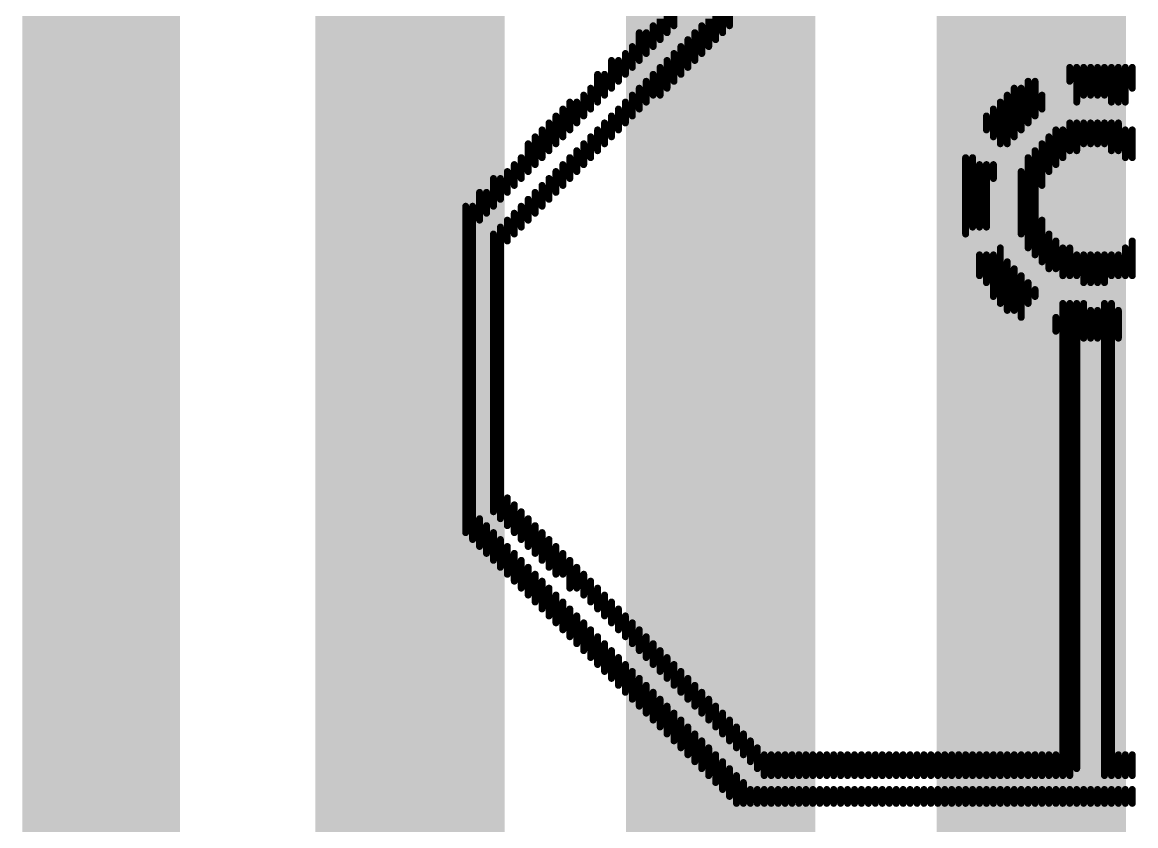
# Model space of a CAD drawing. Header units: millimetres. Extents: x -1.2 to 0.53, y -0.22 to 3.74.
# Drawn here: x -0.005 to 0.0656, y 1.8356 to 1.8865 of the extents above; entities that cross this region are included whole.
import ezdxf

# ---------------------------------------------------------------- set-up
doc = ezdxf.new("R2010")
doc.units = ezdxf.units.MM
doc.header["$MEASUREMENT"] = 0
for name, color, linetype in [('Mechanical2', 216, 'Continuous'), ('TopLayer', 1, 'Continuous'), ('TopOverlay', 2, 'Continuous')]:
    doc.layers.add(name, color=color, linetype=linetype)

msp = doc.modelspace()

# ---------------------------------------------------------------- linework, layer by layer
at = {"layer": 'Mechanical2', "const_width": 0.01}
msp.add_lwpolyline([(0, 3.535), (0.000003, 0.008182)], dxfattribs=at)
at = {"layer": 'TopLayer', "const_width": 0.012}
for points in [[(0.019575, 0.038), (0.019575, 3.504)], [(0.03926, 0.038), (0.03926, 3.504)], [(0.058945, 0.038), (0.058945, 3.504)]]:
    msp.add_lwpolyline(points, dxfattribs=at)
at = {"layer": 'TopOverlay', "const_width": 0.00044}
for points in [[(0.036305, 1.886284), (0.036305, 1.887605)], [(0.039386, 1.885844), (0.039386, 1.887605)], [(0.039826, 1.886284), (0.039826, 1.888045)], [(0.035865, 1.885844), (0.035865, 1.887165)], [(0.038946, 1.885404), (0.038946, 1.887165)], [(0.034985, 1.884964), (0.034985, 1.886284)], [(0.035425, 1.885404), (0.035425, 1.886725)], [(0.038066, 1.884524), (0.038066, 1.886284)], [(0.038506, 1.884964), (0.038506, 1.886725)], [(0.034105, 1.884084), (0.034105, 1.885844)], [(0.034545, 1.884524), (0.034545, 1.885844)], [(0.037626, 1.884084), (0.037626, 1.885844)], [(0.033665, 1.883644), (0.033665, 1.884964)], [(0.036745, 1.883204), (0.036745, 1.884964)], [(0.037186, 1.883644), (0.037186, 1.885404)], [(0.032345, 1.882324), (0.032345, 1.884084)], [(0.032785, 1.882764), (0.032785, 1.884084)], [(0.033225, 1.883204), (0.033225, 1.884524)], [(0.035865, 1.882324), (0.035865, 1.884084)], [(0.036305, 1.882764), (0.036305, 1.884524)], [(0.035425, 1.881884), (0.035425, 1.883644)], [(0.06139, 1.882764), (0.06139, 1.883644)], [(0.06183, 1.881444), (0.06183, 1.883644)], [(0.06227, 1.881884), (0.06227, 1.883644)], [(0.06271, 1.881884), (0.06271, 1.883644)], [(0.06315, 1.881884), (0.06315, 1.883644)], [(0.06359, 1.881884), (0.06359, 1.883644)], [(0.06403, 1.881444), (0.06403, 1.883644)], [(0.06447, 1.881444), (0.06447, 1.883644)], [(0.06491, 1.881444), (0.06491, 1.883644)], [(0.06535, 1.882324), (0.06535, 1.883644)], [(0.031464, 1.881444), (0.031464, 1.883204)], [(0.031905, 1.881884), (0.031905, 1.883204)], [(0.034545, 1.881444), (0.034545, 1.882764)], [(0.034985, 1.881884), (0.034985, 1.883204)], [(0.058749, 1.880124), (0.058749, 1.882764)], [(0.059189, 1.880564), (0.059189, 1.882764)], [(0.031024, 1.881004), (0.031024, 1.882324)], [(0.034105, 1.881004), (0.034105, 1.882324)], [(0.057869, 1.879243), (0.057869, 1.882324)], [(0.058309, 1.879683), (0.058309, 1.882324)], [(0.029704, 1.879683), (0.029704, 1.881444)], [(0.030144, 1.880124), (0.030144, 1.881444)], [(0.030584, 1.880564), (0.030584, 1.881884)], [(0.033225, 1.880124), (0.033225, 1.881444)], [(0.033665, 1.880564), (0.033665, 1.881884)], [(0.056989, 1.878803), (0.056989, 1.881444)], [(0.057429, 1.878803), (0.057429, 1.881884)], [(0.059629, 1.881004), (0.059629, 1.881884)], [(0.028824, 1.878803), (0.028824, 1.880564)], [(0.029264, 1.879243), (0.029264, 1.881004)], [(0.032345, 1.879243), (0.032345, 1.880564)], [(0.032785, 1.879683), (0.032785, 1.881004)], [(0.056109, 1.879683), (0.056109, 1.880564)], [(0.056549, 1.879243), (0.056549, 1.881004)], [(0.028384, 1.878363), (0.028384, 1.880124)], [(0.031905, 1.878803), (0.031905, 1.880124)], [(0.06139, 1.878363), (0.06139, 1.880124)], [(0.06183, 1.878363), (0.06183, 1.880124)], [(0.06227, 1.878803), (0.06227, 1.880124)], [(0.06271, 1.878803), (0.06271, 1.880124)], [(0.06315, 1.878803), (0.06315, 1.880124)], [(0.06359, 1.878803), (0.06359, 1.880124)], [(0.06403, 1.878363), (0.06403, 1.880124)], [(0.06447, 1.878363), (0.06447, 1.880124)], [(0.027504, 1.877483), (0.027504, 1.879243)], [(0.027944, 1.877923), (0.027944, 1.879683)], [(0.031024, 1.877923), (0.031024, 1.879243)], [(0.031464, 1.878363), (0.031464, 1.879683)], [(0.060069, 1.877043), (0.060069, 1.879243)], [(0.06051, 1.877483), (0.06051, 1.879683)], [(0.060949, 1.877923), (0.060949, 1.879683)], [(0.06491, 1.877923), (0.06491, 1.879683)], [(0.06535, 1.877923), (0.06535, 1.879683)], [(0.027064, 1.877043), (0.027064, 1.878803)], [(0.030584, 1.877483), (0.030584, 1.878803)], [(0.059629, 1.876163), (0.059629, 1.878803)], [(0.026624, 1.876603), (0.026624, 1.877923)], [(0.029704, 1.876603), (0.029704, 1.877923)], [(0.030144, 1.877043), (0.030144, 1.878363)], [(0.054788, 1.873082), (0.054788, 1.877923)], [(0.055229, 1.873522), (0.055229, 1.877923)], [(0.058749, 1.872202), (0.058749, 1.877923)], [(0.059189, 1.871762), (0.059189, 1.878363)], [(0.025744, 1.875723), (0.025744, 1.877043)], [(0.026184, 1.876163), (0.026184, 1.877483)], [(0.028824, 1.875723), (0.028824, 1.877043)], [(0.029264, 1.876163), (0.029264, 1.877483)], [(0.055669, 1.873522), (0.055669, 1.877483)], [(0.056109, 1.873522), (0.056109, 1.877483)], [(0.056549, 1.876603), (0.056549, 1.877483)], [(0.058309, 1.873082), (0.058309, 1.877043)], [(0.024864, 1.874843), (0.024864, 1.876603)], [(0.025304, 1.875283), (0.025304, 1.876603)], [(0.028384, 1.875283), (0.028384, 1.876603)], [(0.023983, 1.873962), (0.023983, 1.875723)], [(0.024423, 1.874402), (0.024423, 1.875723)], [(0.027504, 1.874402), (0.027504, 1.875723)], [(0.027944, 1.874843), (0.027944, 1.876163)], [(0.023103, 1.854159), (0.023103, 1.874843)], [(0.023543, 1.853719), (0.023543, 1.874843)], [(0.026624, 1.873522), (0.026624, 1.874843)], [(0.027064, 1.873962), (0.027064, 1.875283)], [(0.026184, 1.873082), (0.026184, 1.874402)], [(0.025304, 1.855039), (0.025304, 1.873522)], [(0.025744, 1.872642), (0.025744, 1.873962)], [(0.059629, 1.871322), (0.059629, 1.873962)], [(0.024864, 1.855479), (0.024864, 1.873082)], [(0.060069, 1.870882), (0.060069, 1.873082)], [(0.056989, 1.868682), (0.056989, 1.872202)], [(0.06051, 1.870882), (0.06051, 1.872642)], [(0.060949, 1.870442), (0.060949, 1.872202)], [(0.06139, 1.870442), (0.06139, 1.872202)], [(0.06491, 1.870442), (0.06491, 1.872202)], [(0.06535, 1.870442), (0.06535, 1.872642)], [(0.055669, 1.870442), (0.055669, 1.871762)], [(0.056109, 1.870002), (0.056109, 1.871762)], [(0.056549, 1.869122), (0.056549, 1.871762)], [(0.057429, 1.868242), (0.057429, 1.871322)], [(0.06183, 1.870442), (0.06183, 1.871762)], [(0.06227, 1.870002), (0.06227, 1.871762)], [(0.06271, 1.870002), (0.06271, 1.871762)], [(0.06315, 1.870002), (0.06315, 1.871762)], [(0.06359, 1.870002), (0.06359, 1.871762)], [(0.06403, 1.870442), (0.06403, 1.871762)], [(0.06447, 1.870442), (0.06447, 1.871762)], [(0.057869, 1.868242), (0.057869, 1.870882)], [(0.058309, 1.867801), (0.058309, 1.870442)], [(0.058749, 1.868682), (0.058749, 1.870002)], [(0.059189, 1.869122), (0.059189, 1.869562)], [(0.060949, 1.838757), (0.060949, 1.868682)], [(0.06139, 1.838757), (0.06139, 1.868682)], [(0.06183, 1.839197), (0.06183, 1.868682)], [(0.06227, 1.866481), (0.06227, 1.868682)], [(0.06359, 1.838757), (0.06359, 1.868682)], [(0.06403, 1.838757), (0.06403, 1.868682)], [(0.06051, 1.866921), (0.06051, 1.867801)], [(0.06271, 1.866481), (0.06271, 1.868242)], [(0.06315, 1.866481), (0.06315, 1.868242)], [(0.06447, 1.866481), (0.06447, 1.868242)], [(0.025744, 1.854599), (0.025744, 1.856359)], [(0.026184, 1.854159), (0.026184, 1.855919)], [(0.026624, 1.853719), (0.026624, 1.855479)], [(0.023983, 1.853279), (0.023983, 1.855039)], [(0.024423, 1.852839), (0.024423, 1.854599)], [(0.027064, 1.853279), (0.027064, 1.855039)], [(0.027504, 1.852839), (0.027504, 1.854599)], [(0.024864, 1.852399), (0.024864, 1.854159)], [(0.025304, 1.851959), (0.025304, 1.853719)], [(0.027944, 1.852399), (0.027944, 1.854159)], [(0.028384, 1.851959), (0.028384, 1.853719)], [(0.025744, 1.851519), (0.025744, 1.853279)], [(0.028824, 1.851519), (0.028824, 1.853279)], [(0.026184, 1.851079), (0.026184, 1.852839)], [(0.026624, 1.850639), (0.026624, 1.852399)], [(0.029264, 1.851519), (0.029264, 1.852839)], [(0.029704, 1.850639), (0.029704, 1.852399)], [(0.027064, 1.850199), (0.027064, 1.851959)], [(0.030144, 1.850639), (0.030144, 1.851959)], [(0.027504, 1.849759), (0.027504, 1.851519)], [(0.027944, 1.849318), (0.027944, 1.851079)], [(0.030584, 1.850199), (0.030584, 1.851519)], [(0.031024, 1.849759), (0.031024, 1.851079)], [(0.028384, 1.848878), (0.028384, 1.850639)], [(0.028824, 1.848438), (0.028824, 1.850199)], [(0.031464, 1.849318), (0.031464, 1.850639)], [(0.031905, 1.848878), (0.031905, 1.850199)], [(0.029264, 1.847998), (0.029264, 1.849759)], [(0.032345, 1.848438), (0.032345, 1.849759)], [(0.029704, 1.847558), (0.029704, 1.849318)], [(0.030144, 1.847118), (0.030144, 1.848878)], [(0.032785, 1.847998), (0.032785, 1.849318)], [(0.033225, 1.847558), (0.033225, 1.848878)], [(0.030584, 1.846678), (0.030584, 1.848438)], [(0.033665, 1.847118), (0.033665, 1.848438)], [(0.031024, 1.846238), (0.031024, 1.847998)], [(0.031464, 1.845798), (0.031464, 1.847558)], [(0.034105, 1.846678), (0.034105, 1.847998)], [(0.034545, 1.846238), (0.034545, 1.847558)], [(0.031905, 1.845358), (0.031905, 1.847118)], [(0.032345, 1.844918), (0.032345, 1.846678)], [(0.034985, 1.845798), (0.034985, 1.847118)], [(0.035425, 1.845358), (0.035425, 1.846678)], [(0.032785, 1.844477), (0.032785, 1.846238)], [(0.035865, 1.844918), (0.035865, 1.846238)], [(0.033225, 1.844037), (0.033225, 1.845798)], [(0.033665, 1.843597), (0.033665, 1.845358)], [(0.036305, 1.844477), (0.036305, 1.845798)], [(0.036745, 1.844037), (0.036745, 1.845358)], [(0.034105, 1.843157), (0.034105, 1.844918)], [(0.037186, 1.843597), (0.037186, 1.844918)], [(0.034545, 1.842717), (0.034545, 1.844477)], [(0.034985, 1.842277), (0.034985, 1.844037)], [(0.037626, 1.843157), (0.037626, 1.844477)], [(0.038066, 1.842717), (0.038066, 1.844037)], [(0.035425, 1.841837), (0.035425, 1.843597)], [(0.035865, 1.841397), (0.035865, 1.843157)], [(0.038506, 1.842277), (0.038506, 1.843597)], [(0.038946, 1.841837), (0.038946, 1.843157)], [(0.036305, 1.840957), (0.036305, 1.842717)], [(0.039386, 1.841397), (0.039386, 1.842717)], [(0.036745, 1.840517), (0.036745, 1.842277)], [(0.037186, 1.840077), (0.037186, 1.841837)], [(0.039826, 1.840957), (0.039826, 1.842277)], [(0.040266, 1.840517), (0.040266, 1.841837)], [(0.037626, 1.839637), (0.037626, 1.841397)], [(0.040706, 1.840077), (0.040706, 1.841397)], [(0.038066, 1.839197), (0.038066, 1.840957)], [(0.038506, 1.838757), (0.038506, 1.840517)], [(0.041146, 1.839637), (0.041146, 1.840957)], [(0.041586, 1.839197), (0.041586, 1.840517)], [(0.038946, 1.838316), (0.038946, 1.840077)], [(0.039386, 1.837876), (0.039386, 1.839637)], [(0.042026, 1.838757), (0.042026, 1.840077)], [(0.042466, 1.838757), (0.042466, 1.840077)], [(0.042907, 1.838757), (0.042907, 1.840077)], [(0.043347, 1.838757), (0.043347, 1.840077)], [(0.043787, 1.838757), (0.043787, 1.840077)], [(0.044227, 1.838757), (0.044227, 1.840077)], [(0.044667, 1.838757), (0.044667, 1.840077)], [(0.045107, 1.838757), (0.045107, 1.840077)], [(0.045547, 1.838757), (0.045547, 1.840077)], [(0.045987, 1.838757), (0.045987, 1.840077)], [(0.046427, 1.838757), (0.046427, 1.840077)], [(0.046867, 1.838757), (0.046867, 1.840077)], [(0.047307, 1.838757), (0.047307, 1.840077)], [(0.047747, 1.838757), (0.047747, 1.840077)], [(0.048187, 1.838757), (0.048187, 1.840077)], [(0.048627, 1.838757), (0.048627, 1.840077)], [(0.049068, 1.838757), (0.049068, 1.840077)], [(0.049508, 1.838757), (0.049508, 1.840077)], [(0.049948, 1.838757), (0.049948, 1.840077)], [(0.050388, 1.838757), (0.050388, 1.840077)], [(0.050828, 1.838757), (0.050828, 1.840077)], [(0.051268, 1.838757), (0.051268, 1.840077)], [(0.051708, 1.838757), (0.051708, 1.840077)], [(0.052148, 1.838757), (0.052148, 1.840077)], [(0.052588, 1.838757), (0.052588, 1.840077)], [(0.053028, 1.838757), (0.053028, 1.840077)], [(0.053468, 1.838757), (0.053468, 1.840077)], [(0.053908, 1.838757), (0.053908, 1.840077)], [(0.054348, 1.838757), (0.054348, 1.840077)], [(0.054788, 1.838757), (0.054788, 1.840077)], [(0.055229, 1.838757), (0.055229, 1.840077)], [(0.055669, 1.838757), (0.055669, 1.840077)], [(0.056109, 1.838757), (0.056109, 1.840077)], [(0.056549, 1.838757), (0.056549, 1.840077)], [(0.056989, 1.838757), (0.056989, 1.840077)], [(0.057429, 1.838757), (0.057429, 1.840077)], [(0.057869, 1.838757), (0.057869, 1.840077)], [(0.058309, 1.838757), (0.058309, 1.840077)], [(0.058749, 1.838757), (0.058749, 1.840077)], [(0.059189, 1.838757), (0.059189, 1.840077)], [(0.059629, 1.838757), (0.059629, 1.840077)], [(0.060069, 1.838757), (0.060069, 1.840077)], [(0.06051, 1.838757), (0.06051, 1.840077)], [(0.06447, 1.838757), (0.06447, 1.840077)], [(0.06491, 1.838757), (0.06491, 1.840077)], [(0.06535, 1.838757), (0.06535, 1.840077)], [(0.039826, 1.837436), (0.039826, 1.839197)], [(0.040266, 1.836996), (0.040266, 1.838757)], [(0.040706, 1.836996), (0.040706, 1.838316)], [(0.041146, 1.836996), (0.041146, 1.837876)], [(0.041586, 1.836996), (0.041586, 1.837876)], [(0.042026, 1.836996), (0.042026, 1.837876)], [(0.042466, 1.836996), (0.042466, 1.837876)], [(0.042907, 1.836996), (0.042907, 1.837876)], [(0.043347, 1.836996), (0.043347, 1.837876)], [(0.043787, 1.836996), (0.043787, 1.837876)], [(0.044227, 1.836996), (0.044227, 1.837876)], [(0.044667, 1.836996), (0.044667, 1.837876)], [(0.045107, 1.836996), (0.045107, 1.837876)], [(0.045547, 1.836996), (0.045547, 1.837876)], [(0.045987, 1.836996), (0.045987, 1.837876)], [(0.046427, 1.836996), (0.046427, 1.837876)], [(0.046867, 1.836996), (0.046867, 1.837876)], [(0.047307, 1.836996), (0.047307, 1.837876)], [(0.047747, 1.836996), (0.047747, 1.837876)], [(0.048187, 1.836996), (0.048187, 1.837876)], [(0.048627, 1.836996), (0.048627, 1.837876)], [(0.049068, 1.836996), (0.049068, 1.837876)], [(0.049508, 1.836996), (0.049508, 1.837876)], [(0.049948, 1.836996), (0.049948, 1.837876)], [(0.050388, 1.836996), (0.050388, 1.837876)], [(0.050828, 1.836996), (0.050828, 1.837876)], [(0.051268, 1.836996), (0.051268, 1.837876)], [(0.051708, 1.836996), (0.051708, 1.837876)], [(0.052148, 1.836996), (0.052148, 1.837876)], [(0.052588, 1.836996), (0.052588, 1.837876)], [(0.053028, 1.836996), (0.053028, 1.837876)], [(0.053468, 1.836996), (0.053468, 1.837876)], [(0.053908, 1.836996), (0.053908, 1.837876)], [(0.054348, 1.836996), (0.054348, 1.837876)], [(0.054788, 1.836996), (0.054788, 1.837876)], [(0.055229, 1.836996), (0.055229, 1.837876)], [(0.055669, 1.836996), (0.055669, 1.837876)], [(0.056109, 1.836996), (0.056109, 1.837876)], [(0.056549, 1.836996), (0.056549, 1.837876)], [(0.056989, 1.836996), (0.056989, 1.837876)], [(0.057429, 1.836996), (0.057429, 1.837876)], [(0.057869, 1.836996), (0.057869, 1.837876)], [(0.058309, 1.836996), (0.058309, 1.837876)], [(0.058749, 1.836996), (0.058749, 1.837876)], [(0.059189, 1.836996), (0.059189, 1.837876)], [(0.059629, 1.836996), (0.059629, 1.837876)], [(0.060069, 1.836996), (0.060069, 1.837876)], [(0.06051, 1.836996), (0.06051, 1.837876)], [(0.060949, 1.836996), (0.060949, 1.837876)], [(0.06139, 1.836996), (0.06139, 1.837876)], [(0.06183, 1.836996), (0.06183, 1.837876)], [(0.06227, 1.836996), (0.06227, 1.837876)], [(0.06271, 1.836996), (0.06271, 1.837876)], [(0.06315, 1.836996), (0.06315, 1.837876)], [(0.06359, 1.836996), (0.06359, 1.837876)], [(0.06403, 1.836996), (0.06403, 1.837876)], [(0.06447, 1.836996), (0.06447, 1.837876)], [(0.06491, 1.836996), (0.06491, 1.837876)], [(0.06535, 1.836996), (0.06535, 1.837876)]]:
    msp.add_lwpolyline(points, dxfattribs=at)
at = {"layer": 'TopOverlay', "const_width": 0.00022}
for points in [[(0.034875, 1.886284, 1), (0.035095, 1.886284, 1)], [(0.036195, 1.886284, 1), (0.036416, 1.886284, 1)], [(0.037956, 1.886284, 1), (0.038176, 1.886284, 1)], [(0.039716, 1.886284, 1), (0.039936, 1.886284, 1)], [(0.033995, 1.885844, 1), (0.034215, 1.885844, 1)], [(0.034435, 1.885844, 1), (0.034655, 1.885844, 1)], [(0.035755, 1.885844, 1), (0.035975, 1.885844, 1)], [(0.037516, 1.885844, 1), (0.037736, 1.885844, 1)], [(0.039276, 1.885844, 1), (0.039496, 1.885844, 1)], [(0.033555, 1.884964, 1), (0.033775, 1.884964, 1)], [(0.034875, 1.884964, 1), (0.035095, 1.884964, 1)], [(0.035315, 1.885404, 1), (0.035535, 1.885404, 1)], [(0.036635, 1.884964, 1), (0.036855, 1.884964, 1)], [(0.037076, 1.885404, 1), (0.037296, 1.885404, 1)], [(0.038396, 1.884964, 1), (0.038616, 1.884964, 1)], [(0.038836, 1.885404, 1), (0.039056, 1.885404, 1)], [(0.032235, 1.884084, 1), (0.032455, 1.884084, 1)], [(0.032675, 1.884084, 1), (0.032895, 1.884084, 1)], [(0.033115, 1.884524, 1), (0.033335, 1.884524, 1)], [(0.033995, 1.884084, 1), (0.034215, 1.884084, 1)], [(0.034435, 1.884524, 1), (0.034655, 1.884524, 1)], [(0.035755, 1.884084, 1), (0.035975, 1.884084, 1)], [(0.036195, 1.884524, 1), (0.036416, 1.884524, 1)], [(0.037516, 1.884084, 1), (0.037736, 1.884084, 1)], [(0.037956, 1.884524, 1), (0.038176, 1.884524, 1)], [(0.033555, 1.883644, 1), (0.033775, 1.883644, 1)], [(0.035315, 1.883644, 1), (0.035535, 1.883644, 1)], [(0.037076, 1.883644, 1), (0.037296, 1.883644, 1)], [(0.06128, 1.883644, 1), (0.0615, 1.883644, 1)], [(0.06172, 1.883644, 1), (0.06194, 1.883644, 1)], [(0.06216, 1.883644, 1), (0.06238, 1.883644, 1)], [(0.0626, 1.883644, 1), (0.06282, 1.883644, 1)], [(0.06304, 1.883644, 1), (0.06326, 1.883644, 1)], [(0.06348, 1.883644, 1), (0.0637, 1.883644, 1)], [(0.06392, 1.883644, 1), (0.06414, 1.883644, 1)], [(0.06436, 1.883644, 1), (0.06458, 1.883644, 1)], [(0.0648, 1.883644, 1), (0.06502, 1.883644, 1)], [(0.06524, 1.883644, 1), (0.06546, 1.883644, 1)], [(0.031355, 1.883204, 1), (0.031574, 1.883204, 1)], [(0.031795, 1.883204, 1), (0.032015, 1.883204, 1)], [(0.032675, 1.882764, 1), (0.032895, 1.882764, 1)], [(0.033115, 1.883204, 1), (0.033335, 1.883204, 1)], [(0.034435, 1.882764, 1), (0.034655, 1.882764, 1)], [(0.034875, 1.883204, 1), (0.035095, 1.883204, 1)], [(0.036195, 1.882764, 1), (0.036416, 1.882764, 1)], [(0.036635, 1.883204, 1), (0.036855, 1.883204, 1)], [(0.058639, 1.882764, 1), (0.058859, 1.882764, 1)], [(0.059079, 1.882764, 1), (0.059299, 1.882764, 1)], [(0.06128, 1.882764, 1), (0.0615, 1.882764, 1)], [(0.030915, 1.882324, 1), (0.031134, 1.882324, 1)], [(0.032235, 1.882324, 1), (0.032455, 1.882324, 1)], [(0.033995, 1.882324, 1), (0.034215, 1.882324, 1)], [(0.035755, 1.882324, 1), (0.035975, 1.882324, 1)], [(0.057759, 1.882324, 1), (0.057979, 1.882324, 1)], [(0.058199, 1.882324, 1), (0.058419, 1.882324, 1)], [(0.06524, 1.882324, 1), (0.06546, 1.882324, 1)], [(0.029594, 1.881444, 1), (0.029814, 1.881444, 1)], [(0.030034, 1.881444, 1), (0.030254, 1.881444, 1)], [(0.030474, 1.881884, 1), (0.030694, 1.881884, 1)], [(0.031355, 1.881444, 1), (0.031574, 1.881444, 1)], [(0.031795, 1.881884, 1), (0.032015, 1.881884, 1)], [(0.033115, 1.881444, 1), (0.033335, 1.881444, 1)], [(0.033555, 1.881884, 1), (0.033775, 1.881884, 1)], [(0.034435, 1.881444, 1), (0.034655, 1.881444, 1)], [(0.034875, 1.881884, 1), (0.035095, 1.881884, 1)], [(0.035315, 1.881884, 1), (0.035535, 1.881884, 1)], [(0.056879, 1.881444, 1), (0.057099, 1.881444, 1)], [(0.057319, 1.881884, 1), (0.057539, 1.881884, 1)], [(0.059519, 1.881884, 1), (0.059739, 1.881884, 1)], [(0.06172, 1.881444, 1), (0.06194, 1.881444, 1)], [(0.06216, 1.881884, 1), (0.06238, 1.881884, 1)], [(0.0626, 1.881884, 1), (0.06282, 1.881884, 1)], [(0.06304, 1.881884, 1), (0.06326, 1.881884, 1)], [(0.06348, 1.881884, 1), (0.0637, 1.881884, 1)], [(0.06392, 1.881444, 1), (0.06414, 1.881444, 1)], [(0.06436, 1.881444, 1), (0.06458, 1.881444, 1)], [(0.0648, 1.881444, 1), (0.06502, 1.881444, 1)], [(0.028714, 1.880564, 1), (0.028934, 1.880564, 1)], [(0.029154, 1.881004, 1), (0.029374, 1.881004, 1)], [(0.030474, 1.880564, 1), (0.030694, 1.880564, 1)], [(0.030915, 1.881004, 1), (0.031134, 1.881004, 1)], [(0.032235, 1.880564, 1), (0.032455, 1.880564, 1)], [(0.032675, 1.881004, 1), (0.032895, 1.881004, 1)], [(0.033555, 1.880564, 1), (0.033775, 1.880564, 1)], [(0.033995, 1.881004, 1), (0.034215, 1.881004, 1)], [(0.055999, 1.880564, 1), (0.056219, 1.880564, 1)], [(0.056439, 1.881004, 1), (0.056659, 1.881004, 1)], [(0.059079, 1.880564, 1), (0.059299, 1.880564, 1)], [(0.059519, 1.881004, 1), (0.059739, 1.881004, 1)], [(0.028274, 1.880124, 1), (0.028494, 1.880124, 1)], [(0.030034, 1.880124, 1), (0.030254, 1.880124, 1)], [(0.031795, 1.880124, 1), (0.032015, 1.880124, 1)], [(0.033115, 1.880124, 1), (0.033335, 1.880124, 1)], [(0.058639, 1.880124, 1), (0.058859, 1.880124, 1)], [(0.06128, 1.880124, 1), (0.0615, 1.880124, 1)], [(0.06172, 1.880124, 1), (0.06194, 1.880124, 1)], [(0.06216, 1.880124, 1), (0.06238, 1.880124, 1)], [(0.0626, 1.880124, 1), (0.06282, 1.880124, 1)], [(0.06304, 1.880124, 1), (0.06326, 1.880124, 1)], [(0.06348, 1.880124, 1), (0.0637, 1.880124, 1)], [(0.06392, 1.880124, 1), (0.06414, 1.880124, 1)], [(0.06436, 1.880124, 1), (0.06458, 1.880124, 1)], [(0.027394, 1.879243, 1), (0.027614, 1.879243, 1)], [(0.027834, 1.879683, 1), (0.028054, 1.879683, 1)], [(0.029154, 1.879243, 1), (0.029374, 1.879243, 1)], [(0.029594, 1.879683, 1), (0.029814, 1.879683, 1)], [(0.030915, 1.879243, 1), (0.031134, 1.879243, 1)], [(0.031355, 1.879683, 1), (0.031574, 1.879683, 1)], [(0.032235, 1.879243, 1), (0.032455, 1.879243, 1)], [(0.032675, 1.879683, 1), (0.032895, 1.879683, 1)], [(0.055999, 1.879683, 1), (0.056219, 1.879683, 1)], [(0.056439, 1.879243, 1), (0.056659, 1.879243, 1)], [(0.057759, 1.879243, 1), (0.057979, 1.879243, 1)], [(0.058199, 1.879683, 1), (0.058419, 1.879683, 1)], [(0.059959, 1.879243, 1), (0.060179, 1.879243, 1)], [(0.0604, 1.879683, 1), (0.060619, 1.879683, 1)], [(0.060839, 1.879683, 1), (0.06106, 1.879683, 1)], [(0.0648, 1.879683, 1), (0.06502, 1.879683, 1)], [(0.06524, 1.879683, 1), (0.06546, 1.879683, 1)], [(0.026954, 1.878803, 1), (0.027174, 1.878803, 1)], [(0.028714, 1.878803, 1), (0.028934, 1.878803, 1)], [(0.030474, 1.878803, 1), (0.030694, 1.878803, 1)], [(0.031795, 1.878803, 1), (0.032015, 1.878803, 1)], [(0.056879, 1.878803, 1), (0.057099, 1.878803, 1)], [(0.057319, 1.878803, 1), (0.057539, 1.878803, 1)], [(0.059519, 1.878803, 1), (0.059739, 1.878803, 1)], [(0.06216, 1.878803, 1), (0.06238, 1.878803, 1)], [(0.0626, 1.878803, 1), (0.06282, 1.878803, 1)], [(0.06304, 1.878803, 1), (0.06326, 1.878803, 1)], [(0.06348, 1.878803, 1), (0.0637, 1.878803, 1)], [(0.026514, 1.877923, 1), (0.026734, 1.877923, 1)], [(0.027834, 1.877923, 1), (0.028054, 1.877923, 1)], [(0.028274, 1.878363, 1), (0.028494, 1.878363, 1)], [(0.029594, 1.877923, 1), (0.029814, 1.877923, 1)], [(0.030034, 1.878363, 1), (0.030254, 1.878363, 1)], [(0.030915, 1.877923, 1), (0.031134, 1.877923, 1)], [(0.031355, 1.878363, 1), (0.031574, 1.878363, 1)], [(0.054678, 1.877923, 1), (0.054899, 1.877923, 1)], [(0.055119, 1.877923, 1), (0.055339, 1.877923, 1)], [(0.058639, 1.877923, 1), (0.058859, 1.877923, 1)], [(0.059079, 1.878363, 1), (0.059299, 1.878363, 1)], [(0.060839, 1.877923, 1), (0.06106, 1.877923, 1)], [(0.06128, 1.878363, 1), (0.0615, 1.878363, 1)], [(0.06172, 1.878363, 1), (0.06194, 1.878363, 1)], [(0.06392, 1.878363, 1), (0.06414, 1.878363, 1)], [(0.06436, 1.878363, 1), (0.06458, 1.878363, 1)], [(0.0648, 1.877923, 1), (0.06502, 1.877923, 1)], [(0.06524, 1.877923, 1), (0.06546, 1.877923, 1)], [(0.025634, 1.877043, 1), (0.025854, 1.877043, 1)], [(0.026074, 1.877483, 1), (0.026294, 1.877483, 1)], [(0.026954, 1.877043, 1), (0.027174, 1.877043, 1)], [(0.027394, 1.877483, 1), (0.027614, 1.877483, 1)], [(0.028714, 1.877043, 1), (0.028934, 1.877043, 1)], [(0.029154, 1.877483, 1), (0.029374, 1.877483, 1)], [(0.030034, 1.877043, 1), (0.030254, 1.877043, 1)], [(0.030474, 1.877483, 1), (0.030694, 1.877483, 1)], [(0.055559, 1.877483, 1), (0.055779, 1.877483, 1)], [(0.055999, 1.877483, 1), (0.056219, 1.877483, 1)], [(0.056439, 1.877483, 1), (0.056659, 1.877483, 1)], [(0.058199, 1.877043, 1), (0.058419, 1.877043, 1)], [(0.059959, 1.877043, 1), (0.060179, 1.877043, 1)], [(0.0604, 1.877483, 1), (0.060619, 1.877483, 1)], [(0.024754, 1.876603, 1), (0.024973, 1.876603, 1)], [(0.025194, 1.876603, 1), (0.025414, 1.876603, 1)], [(0.026514, 1.876603, 1), (0.026734, 1.876603, 1)], [(0.028274, 1.876603, 1), (0.028494, 1.876603, 1)], [(0.029594, 1.876603, 1), (0.029814, 1.876603, 1)], [(0.056439, 1.876603, 1), (0.056659, 1.876603, 1)], [(0.023873, 1.875723, 1), (0.024093, 1.875723, 1)], [(0.024313, 1.875723, 1), (0.024533, 1.875723, 1)], [(0.025634, 1.875723, 1), (0.025854, 1.875723, 1)], [(0.026074, 1.876163, 1), (0.026294, 1.876163, 1)], [(0.027394, 1.875723, 1), (0.027614, 1.875723, 1)], [(0.027834, 1.876163, 1), (0.028054, 1.876163, 1)], [(0.028714, 1.875723, 1), (0.028934, 1.875723, 1)], [(0.029154, 1.876163, 1), (0.029374, 1.876163, 1)], [(0.059519, 1.876163, 1), (0.059739, 1.876163, 1)], [(0.022993, 1.874843, 1), (0.023213, 1.874843, 1)], [(0.023433, 1.874843, 1), (0.023653, 1.874843, 1)], [(0.024754, 1.874843, 1), (0.024973, 1.874843, 1)], [(0.025194, 1.875283, 1), (0.025414, 1.875283, 1)], [(0.026514, 1.874843, 1), (0.026734, 1.874843, 1)], [(0.026954, 1.875283, 1), (0.027174, 1.875283, 1)], [(0.027834, 1.874843, 1), (0.028054, 1.874843, 1)], [(0.028274, 1.875283, 1), (0.028494, 1.875283, 1)], [(0.024313, 1.874402, 1), (0.024533, 1.874402, 1)], [(0.026074, 1.874402, 1), (0.026294, 1.874402, 1)], [(0.027394, 1.874402, 1), (0.027614, 1.874402, 1)], [(0.023873, 1.873962, 1), (0.024093, 1.873962, 1)], [(0.025194, 1.873522, 1), (0.025414, 1.873522, 1)], [(0.025634, 1.873962, 1), (0.025854, 1.873962, 1)], [(0.026514, 1.873522, 1), (0.026734, 1.873522, 1)], [(0.026954, 1.873962, 1), (0.027174, 1.873962, 1)], [(0.055119, 1.873522, 1), (0.055339, 1.873522, 1)], [(0.055559, 1.873522, 1), (0.055779, 1.873522, 1)], [(0.055999, 1.873522, 1), (0.056219, 1.873522, 1)], [(0.059519, 1.873962, 1), (0.059739, 1.873962, 1)], [(0.024754, 1.873082, 1), (0.024973, 1.873082, 1)], [(0.026074, 1.873082, 1), (0.026294, 1.873082, 1)], [(0.054678, 1.873082, 1), (0.054899, 1.873082, 1)], [(0.058199, 1.873082, 1), (0.058419, 1.873082, 1)], [(0.059959, 1.873082, 1), (0.060179, 1.873082, 1)], [(0.025634, 1.872642, 1), (0.025854, 1.872642, 1)], [(0.056879, 1.872202, 1), (0.057099, 1.872202, 1)], [(0.058639, 1.872202, 1), (0.058859, 1.872202, 1)], [(0.0604, 1.872642, 1), (0.060619, 1.872642, 1)], [(0.060839, 1.872202, 1), (0.06106, 1.872202, 1)], [(0.06128, 1.872202, 1), (0.0615, 1.872202, 1)], [(0.0648, 1.872202, 1), (0.06502, 1.872202, 1)], [(0.06524, 1.872642, 1), (0.06546, 1.872642, 1)], [(0.055559, 1.871762, 1), (0.055779, 1.871762, 1)], [(0.055999, 1.871762, 1), (0.056219, 1.871762, 1)], [(0.056439, 1.871762, 1), (0.056659, 1.871762, 1)], [(0.057319, 1.871322, 1), (0.057539, 1.871322, 1)], [(0.059079, 1.871762, 1), (0.059299, 1.871762, 1)], [(0.059519, 1.871322, 1), (0.059739, 1.871322, 1)], [(0.06172, 1.871762, 1), (0.06194, 1.871762, 1)], [(0.06216, 1.871762, 1), (0.06238, 1.871762, 1)], [(0.0626, 1.871762, 1), (0.06282, 1.871762, 1)], [(0.06304, 1.871762, 1), (0.06326, 1.871762, 1)], [(0.06348, 1.871762, 1), (0.0637, 1.871762, 1)], [(0.06392, 1.871762, 1), (0.06414, 1.871762, 1)], [(0.06436, 1.871762, 1), (0.06458, 1.871762, 1)], [(0.057759, 1.870882, 1), (0.057979, 1.870882, 1)], [(0.059959, 1.870882, 1), (0.060179, 1.870882, 1)], [(0.0604, 1.870882, 1), (0.060619, 1.870882, 1)], [(0.055559, 1.870442, 1), (0.055779, 1.870442, 1)], [(0.055999, 1.870002, 1), (0.056219, 1.870002, 1)], [(0.058199, 1.870442, 1), (0.058419, 1.870442, 1)], [(0.058639, 1.870002, 1), (0.058859, 1.870002, 1)], [(0.060839, 1.870442, 1), (0.06106, 1.870442, 1)], [(0.06128, 1.870442, 1), (0.0615, 1.870442, 1)], [(0.06172, 1.870442, 1), (0.06194, 1.870442, 1)], [(0.06216, 1.870002, 1), (0.06238, 1.870002, 1)], [(0.0626, 1.870002, 1), (0.06282, 1.870002, 1)], [(0.06304, 1.870002, 1), (0.06326, 1.870002, 1)], [(0.06348, 1.870002, 1), (0.0637, 1.870002, 1)], [(0.06392, 1.870442, 1), (0.06414, 1.870442, 1)], [(0.06436, 1.870442, 1), (0.06458, 1.870442, 1)], [(0.0648, 1.870442, 1), (0.06502, 1.870442, 1)], [(0.06524, 1.870442, 1), (0.06546, 1.870442, 1)], [(0.059079, 1.869562, 1), (0.059299, 1.869562, 1)], [(0.056439, 1.869122, 1), (0.056659, 1.869122, 1)], [(0.056879, 1.868682, 1), (0.057099, 1.868682, 1)], [(0.058639, 1.868682, 1), (0.058859, 1.868682, 1)], [(0.059079, 1.869122, 1), (0.059299, 1.869122, 1)], [(0.060839, 1.868682, 1), (0.06106, 1.868682, 1)], [(0.06128, 1.868682, 1), (0.0615, 1.868682, 1)], [(0.06172, 1.868682, 1), (0.06194, 1.868682, 1)], [(0.06216, 1.868682, 1), (0.06238, 1.868682, 1)], [(0.06348, 1.868682, 1), (0.0637, 1.868682, 1)], [(0.06392, 1.868682, 1), (0.06414, 1.868682, 1)], [(0.057319, 1.868242, 1), (0.057539, 1.868242, 1)], [(0.057759, 1.868242, 1), (0.057979, 1.868242, 1)], [(0.058199, 1.867801, 1), (0.058419, 1.867801, 1)], [(0.0604, 1.867801, 1), (0.060619, 1.867801, 1)], [(0.0626, 1.868242, 1), (0.06282, 1.868242, 1)], [(0.06304, 1.868242, 1), (0.06326, 1.868242, 1)], [(0.06436, 1.868242, 1), (0.06458, 1.868242, 1)], [(0.0604, 1.866921, 1), (0.060619, 1.866921, 1)], [(0.06216, 1.866481, 1), (0.06238, 1.866481, 1)], [(0.0626, 1.866481, 1), (0.06282, 1.866481, 1)], [(0.06304, 1.866481, 1), (0.06326, 1.866481, 1)], [(0.06436, 1.866481, 1), (0.06458, 1.866481, 1)], [(0.025634, 1.856359, 1), (0.025854, 1.856359, 1)], [(0.026074, 1.855919, 1), (0.026294, 1.855919, 1)], [(0.024754, 1.855479, 1), (0.024973, 1.855479, 1)], [(0.026514, 1.855479, 1), (0.026734, 1.855479, 1)], [(0.023873, 1.855039, 1), (0.024093, 1.855039, 1)], [(0.024313, 1.854599, 1), (0.024533, 1.854599, 1)], [(0.025194, 1.855039, 1), (0.025414, 1.855039, 1)], [(0.025634, 1.854599, 1), (0.025854, 1.854599, 1)], [(0.026954, 1.855039, 1), (0.027174, 1.855039, 1)], [(0.027394, 1.854599, 1), (0.027614, 1.854599, 1)], [(0.022993, 1.854159, 1), (0.023213, 1.854159, 1)], [(0.023433, 1.853719, 1), (0.023653, 1.853719, 1)], [(0.024754, 1.854159, 1), (0.024973, 1.854159, 1)], [(0.025194, 1.853719, 1), (0.025414, 1.853719, 1)], [(0.026074, 1.854159, 1), (0.026294, 1.854159, 1)], [(0.026514, 1.853719, 1), (0.026734, 1.853719, 1)], [(0.027834, 1.854159, 1), (0.028054, 1.854159, 1)], [(0.028274, 1.853719, 1), (0.028494, 1.853719, 1)], [(0.023873, 1.853279, 1), (0.024093, 1.853279, 1)], [(0.025634, 1.853279, 1), (0.025854, 1.853279, 1)], [(0.026954, 1.853279, 1), (0.027174, 1.853279, 1)], [(0.028714, 1.853279, 1), (0.028934, 1.853279, 1)], [(0.024313, 1.852839, 1), (0.024533, 1.852839, 1)], [(0.024754, 1.852399, 1), (0.024973, 1.852399, 1)], [(0.026074, 1.852839, 1), (0.026294, 1.852839, 1)], [(0.026514, 1.852399, 1), (0.026734, 1.852399, 1)], [(0.027394, 1.852839, 1), (0.027614, 1.852839, 1)], [(0.027834, 1.852399, 1), (0.028054, 1.852399, 1)], [(0.029154, 1.852839, 1), (0.029374, 1.852839, 1)], [(0.029594, 1.852399, 1), (0.029814, 1.852399, 1)], [(0.025194, 1.851959, 1), (0.025414, 1.851959, 1)], [(0.026954, 1.851959, 1), (0.027174, 1.851959, 1)], [(0.028274, 1.851959, 1), (0.028494, 1.851959, 1)], [(0.030034, 1.851959, 1), (0.030254, 1.851959, 1)], [(0.025634, 1.851519, 1), (0.025854, 1.851519, 1)], [(0.026074, 1.851079, 1), (0.026294, 1.851079, 1)], [(0.027394, 1.851519, 1), (0.027614, 1.851519, 1)], [(0.027834, 1.851079, 1), (0.028054, 1.851079, 1)], [(0.028714, 1.851519, 1), (0.028934, 1.851519, 1)], [(0.029154, 1.851519, 1), (0.029374, 1.851519, 1)], [(0.030474, 1.851519, 1), (0.030694, 1.851519, 1)], [(0.030915, 1.851079, 1), (0.031134, 1.851079, 1)], [(0.026514, 1.850639, 1), (0.026734, 1.850639, 1)], [(0.026954, 1.850199, 1), (0.027174, 1.850199, 1)], [(0.028274, 1.850639, 1), (0.028494, 1.850639, 1)], [(0.028714, 1.850199, 1), (0.028934, 1.850199, 1)], [(0.029594, 1.850639, 1), (0.029814, 1.850639, 1)], [(0.030034, 1.850639, 1), (0.030254, 1.850639, 1)], [(0.030474, 1.850199, 1), (0.030694, 1.850199, 1)], [(0.031355, 1.850639, 1), (0.031574, 1.850639, 1)], [(0.031795, 1.850199, 1), (0.032015, 1.850199, 1)], [(0.027394, 1.849759, 1), (0.027614, 1.849759, 1)], [(0.029154, 1.849759, 1), (0.029374, 1.849759, 1)], [(0.030915, 1.849759, 1), (0.031134, 1.849759, 1)], [(0.032235, 1.849759, 1), (0.032455, 1.849759, 1)], [(0.027834, 1.849318, 1), (0.028054, 1.849318, 1)], [(0.028274, 1.848878, 1), (0.028494, 1.848878, 1)], [(0.029594, 1.849318, 1), (0.029814, 1.849318, 1)], [(0.030034, 1.848878, 1), (0.030254, 1.848878, 1)], [(0.031355, 1.849318, 1), (0.031574, 1.849318, 1)], [(0.031795, 1.848878, 1), (0.032015, 1.848878, 1)], [(0.032675, 1.849318, 1), (0.032895, 1.849318, 1)], [(0.033115, 1.848878, 1), (0.033335, 1.848878, 1)], [(0.028714, 1.848438, 1), (0.028934, 1.848438, 1)], [(0.030474, 1.848438, 1), (0.030694, 1.848438, 1)], [(0.032235, 1.848438, 1), (0.032455, 1.848438, 1)], [(0.033555, 1.848438, 1), (0.033775, 1.848438, 1)], [(0.029154, 1.847998, 1), (0.029374, 1.847998, 1)], [(0.029594, 1.847558, 1), (0.029814, 1.847558, 1)], [(0.030915, 1.847998, 1), (0.031134, 1.847998, 1)], [(0.031355, 1.847558, 1), (0.031574, 1.847558, 1)], [(0.032675, 1.847998, 1), (0.032895, 1.847998, 1)], [(0.033115, 1.847558, 1), (0.033335, 1.847558, 1)], [(0.033995, 1.847998, 1), (0.034215, 1.847998, 1)], [(0.034435, 1.847558, 1), (0.034655, 1.847558, 1)], [(0.030034, 1.847118, 1), (0.030254, 1.847118, 1)], [(0.030474, 1.846678, 1), (0.030694, 1.846678, 1)], [(0.031795, 1.847118, 1), (0.032015, 1.847118, 1)], [(0.032235, 1.846678, 1), (0.032455, 1.846678, 1)], [(0.033555, 1.847118, 1), (0.033775, 1.847118, 1)], [(0.033995, 1.846678, 1), (0.034215, 1.846678, 1)], [(0.034875, 1.847118, 1), (0.035095, 1.847118, 1)], [(0.035315, 1.846678, 1), (0.035535, 1.846678, 1)], [(0.030915, 1.846238, 1), (0.031134, 1.846238, 1)], [(0.032675, 1.846238, 1), (0.032895, 1.846238, 1)], [(0.034435, 1.846238, 1), (0.034655, 1.846238, 1)], [(0.035755, 1.846238, 1), (0.035975, 1.846238, 1)], [(0.031355, 1.845798, 1), (0.031574, 1.845798, 1)], [(0.031795, 1.845358, 1), (0.032015, 1.845358, 1)], [(0.033115, 1.845798, 1), (0.033335, 1.845798, 1)], [(0.033555, 1.845358, 1), (0.033775, 1.845358, 1)], [(0.034875, 1.845798, 1), (0.035095, 1.845798, 1)], [(0.035315, 1.845358, 1), (0.035535, 1.845358, 1)], [(0.036195, 1.845798, 1), (0.036416, 1.845798, 1)], [(0.036635, 1.845358, 1), (0.036855, 1.845358, 1)], [(0.032235, 1.844918, 1), (0.032455, 1.844918, 1)], [(0.033995, 1.844918, 1), (0.034215, 1.844918, 1)], [(0.035755, 1.844918, 1), (0.035975, 1.844918, 1)], [(0.037076, 1.844918, 1), (0.037296, 1.844918, 1)], [(0.032675, 1.844477, 1), (0.032895, 1.844477, 1)], [(0.033115, 1.844037, 1), (0.033335, 1.844037, 1)], [(0.034435, 1.844477, 1), (0.034655, 1.844477, 1)], [(0.034875, 1.844037, 1), (0.035095, 1.844037, 1)], [(0.036195, 1.844477, 1), (0.036416, 1.844477, 1)], [(0.036635, 1.844037, 1), (0.036855, 1.844037, 1)], [(0.037516, 1.844477, 1), (0.037736, 1.844477, 1)], [(0.037956, 1.844037, 1), (0.038176, 1.844037, 1)], [(0.033555, 1.843597, 1), (0.033775, 1.843597, 1)], [(0.033995, 1.843157, 1), (0.034215, 1.843157, 1)], [(0.035315, 1.843597, 1), (0.035535, 1.843597, 1)], [(0.035755, 1.843157, 1), (0.035975, 1.843157, 1)], [(0.037076, 1.843597, 1), (0.037296, 1.843597, 1)], [(0.037516, 1.843157, 1), (0.037736, 1.843157, 1)], [(0.038396, 1.843597, 1), (0.038616, 1.843597, 1)], [(0.038836, 1.843157, 1), (0.039056, 1.843157, 1)], [(0.034435, 1.842717, 1), (0.034655, 1.842717, 1)], [(0.036195, 1.842717, 1), (0.036416, 1.842717, 1)], [(0.037956, 1.842717, 1), (0.038176, 1.842717, 1)], [(0.039276, 1.842717, 1), (0.039496, 1.842717, 1)], [(0.034875, 1.842277, 1), (0.035095, 1.842277, 1)], [(0.035315, 1.841837, 1), (0.035535, 1.841837, 1)], [(0.036635, 1.842277, 1), (0.036855, 1.842277, 1)], [(0.037076, 1.841837, 1), (0.037296, 1.841837, 1)], [(0.038396, 1.842277, 1), (0.038616, 1.842277, 1)], [(0.038836, 1.841837, 1), (0.039056, 1.841837, 1)], [(0.039716, 1.842277, 1), (0.039936, 1.842277, 1)], [(0.040156, 1.841837, 1), (0.040376, 1.841837, 1)], [(0.035755, 1.841397, 1), (0.035975, 1.841397, 1)], [(0.037516, 1.841397, 1), (0.037736, 1.841397, 1)], [(0.039276, 1.841397, 1), (0.039496, 1.841397, 1)], [(0.040596, 1.841397, 1), (0.040816, 1.841397, 1)], [(0.036195, 1.840957, 1), (0.036416, 1.840957, 1)], [(0.036635, 1.840517, 1), (0.036855, 1.840517, 1)], [(0.037956, 1.840957, 1), (0.038176, 1.840957, 1)], [(0.038396, 1.840517, 1), (0.038616, 1.840517, 1)], [(0.039716, 1.840957, 1), (0.039936, 1.840957, 1)], [(0.040156, 1.840517, 1), (0.040376, 1.840517, 1)], [(0.041036, 1.840957, 1), (0.041256, 1.840957, 1)], [(0.041476, 1.840517, 1), (0.041696, 1.840517, 1)], [(0.037076, 1.840077, 1), (0.037296, 1.840077, 1)], [(0.037516, 1.839637, 1), (0.037736, 1.839637, 1)], [(0.038836, 1.840077, 1), (0.039056, 1.840077, 1)], [(0.039276, 1.839637, 1), (0.039496, 1.839637, 1)], [(0.040596, 1.840077, 1), (0.040816, 1.840077, 1)], [(0.041036, 1.839637, 1), (0.041256, 1.839637, 1)], [(0.041916, 1.840077, 1), (0.042136, 1.840077, 1)], [(0.042356, 1.840077, 1), (0.042576, 1.840077, 1)], [(0.042797, 1.840077, 1), (0.043017, 1.840077, 1)], [(0.043236, 1.840077, 1), (0.043457, 1.840077, 1)], [(0.043677, 1.840077, 1), (0.043897, 1.840077, 1)], [(0.044117, 1.840077, 1), (0.044337, 1.840077, 1)], [(0.044557, 1.840077, 1), (0.044777, 1.840077, 1)], [(0.044997, 1.840077, 1), (0.045217, 1.840077, 1)], [(0.045437, 1.840077, 1), (0.045657, 1.840077, 1)], [(0.045877, 1.840077, 1), (0.046097, 1.840077, 1)], [(0.046317, 1.840077, 1), (0.046537, 1.840077, 1)], [(0.046757, 1.840077, 1), (0.046977, 1.840077, 1)], [(0.047197, 1.840077, 1), (0.047417, 1.840077, 1)], [(0.047637, 1.840077, 1), (0.047857, 1.840077, 1)], [(0.048077, 1.840077, 1), (0.048297, 1.840077, 1)], [(0.048517, 1.840077, 1), (0.048738, 1.840077, 1)], [(0.048958, 1.840077, 1), (0.049177, 1.840077, 1)], [(0.049397, 1.840077, 1), (0.049618, 1.840077, 1)], [(0.049838, 1.840077, 1), (0.050058, 1.840077, 1)], [(0.050278, 1.840077, 1), (0.050498, 1.840077, 1)], [(0.050718, 1.840077, 1), (0.050938, 1.840077, 1)], [(0.051158, 1.840077, 1), (0.051378, 1.840077, 1)], [(0.051598, 1.840077, 1), (0.051818, 1.840077, 1)], [(0.052038, 1.840077, 1), (0.052258, 1.840077, 1)], [(0.052478, 1.840077, 1), (0.052698, 1.840077, 1)], [(0.052918, 1.840077, 1), (0.053138, 1.840077, 1)], [(0.053358, 1.840077, 1), (0.053578, 1.840077, 1)], [(0.053798, 1.840077, 1), (0.054018, 1.840077, 1)], [(0.054238, 1.840077, 1), (0.054458, 1.840077, 1)], [(0.054678, 1.840077, 1), (0.054899, 1.840077, 1)], [(0.055119, 1.840077, 1), (0.055339, 1.840077, 1)], [(0.055559, 1.840077, 1), (0.055779, 1.840077, 1)], [(0.055999, 1.840077, 1), (0.056219, 1.840077, 1)], [(0.056439, 1.840077, 1), (0.056659, 1.840077, 1)], [(0.056879, 1.840077, 1), (0.057099, 1.840077, 1)], [(0.057319, 1.840077, 1), (0.057539, 1.840077, 1)], [(0.057759, 1.840077, 1), (0.057979, 1.840077, 1)], [(0.058199, 1.840077, 1), (0.058419, 1.840077, 1)], [(0.058639, 1.840077, 1), (0.058859, 1.840077, 1)], [(0.059079, 1.840077, 1), (0.059299, 1.840077, 1)], [(0.059519, 1.840077, 1), (0.059739, 1.840077, 1)], [(0.059959, 1.840077, 1), (0.060179, 1.840077, 1)], [(0.0604, 1.840077, 1), (0.060619, 1.840077, 1)], [(0.06436, 1.840077, 1), (0.06458, 1.840077, 1)], [(0.0648, 1.840077, 1), (0.06502, 1.840077, 1)], [(0.06524, 1.840077, 1), (0.06546, 1.840077, 1)], [(0.037956, 1.839197, 1), (0.038176, 1.839197, 1)], [(0.039716, 1.839197, 1), (0.039936, 1.839197, 1)], [(0.041476, 1.839197, 1), (0.041696, 1.839197, 1)], [(0.06172, 1.839197, 1), (0.06194, 1.839197, 1)], [(0.038396, 1.838757, 1), (0.038616, 1.838757, 1)], [(0.038836, 1.838316, 1), (0.039056, 1.838316, 1)], [(0.040156, 1.838757, 1), (0.040376, 1.838757, 1)], [(0.040596, 1.838316, 1), (0.040816, 1.838316, 1)], [(0.041916, 1.838757, 1), (0.042136, 1.838757, 1)], [(0.042356, 1.838757, 1), (0.042576, 1.838757, 1)], [(0.042797, 1.838757, 1), (0.043017, 1.838757, 1)], [(0.043236, 1.838757, 1), (0.043457, 1.838757, 1)], [(0.043677, 1.838757, 1), (0.043897, 1.838757, 1)], [(0.044117, 1.838757, 1), (0.044337, 1.838757, 1)], [(0.044557, 1.838757, 1), (0.044777, 1.838757, 1)], [(0.044997, 1.838757, 1), (0.045217, 1.838757, 1)], [(0.045437, 1.838757, 1), (0.045657, 1.838757, 1)], [(0.045877, 1.838757, 1), (0.046097, 1.838757, 1)], [(0.046317, 1.838757, 1), (0.046537, 1.838757, 1)], [(0.046757, 1.838757, 1), (0.046977, 1.838757, 1)], [(0.047197, 1.838757, 1), (0.047417, 1.838757, 1)], [(0.047637, 1.838757, 1), (0.047857, 1.838757, 1)], [(0.048077, 1.838757, 1), (0.048297, 1.838757, 1)], [(0.048517, 1.838757, 1), (0.048738, 1.838757, 1)], [(0.048958, 1.838757, 1), (0.049177, 1.838757, 1)], [(0.049397, 1.838757, 1), (0.049618, 1.838757, 1)], [(0.049838, 1.838757, 1), (0.050058, 1.838757, 1)], [(0.050278, 1.838757, 1), (0.050498, 1.838757, 1)], [(0.050718, 1.838757, 1), (0.050938, 1.838757, 1)], [(0.051158, 1.838757, 1), (0.051378, 1.838757, 1)], [(0.051598, 1.838757, 1), (0.051818, 1.838757, 1)], [(0.052038, 1.838757, 1), (0.052258, 1.838757, 1)], [(0.052478, 1.838757, 1), (0.052698, 1.838757, 1)], [(0.052918, 1.838757, 1), (0.053138, 1.838757, 1)], [(0.053358, 1.838757, 1), (0.053578, 1.838757, 1)], [(0.053798, 1.838757, 1), (0.054018, 1.838757, 1)], [(0.054238, 1.838757, 1), (0.054458, 1.838757, 1)], [(0.054678, 1.838757, 1), (0.054899, 1.838757, 1)], [(0.055119, 1.838757, 1), (0.055339, 1.838757, 1)], [(0.055559, 1.838757, 1), (0.055779, 1.838757, 1)], [(0.055999, 1.838757, 1), (0.056219, 1.838757, 1)], [(0.056439, 1.838757, 1), (0.056659, 1.838757, 1)], [(0.056879, 1.838757, 1), (0.057099, 1.838757, 1)], [(0.057319, 1.838757, 1), (0.057539, 1.838757, 1)], [(0.057759, 1.838757, 1), (0.057979, 1.838757, 1)], [(0.058199, 1.838757, 1), (0.058419, 1.838757, 1)], [(0.058639, 1.838757, 1), (0.058859, 1.838757, 1)], [(0.059079, 1.838757, 1), (0.059299, 1.838757, 1)], [(0.059519, 1.838757, 1), (0.059739, 1.838757, 1)], [(0.059959, 1.838757, 1), (0.060179, 1.838757, 1)], [(0.0604, 1.838757, 1), (0.060619, 1.838757, 1)], [(0.060839, 1.838757, 1), (0.06106, 1.838757, 1)], [(0.06128, 1.838757, 1), (0.0615, 1.838757, 1)], [(0.06348, 1.838757, 1), (0.0637, 1.838757, 1)], [(0.06392, 1.838757, 1), (0.06414, 1.838757, 1)], [(0.06436, 1.838757, 1), (0.06458, 1.838757, 1)], [(0.0648, 1.838757, 1), (0.06502, 1.838757, 1)], [(0.06524, 1.838757, 1), (0.06546, 1.838757, 1)], [(0.039276, 1.837876, 1), (0.039496, 1.837876, 1)], [(0.039716, 1.837436, 1), (0.039936, 1.837436, 1)], [(0.041036, 1.837876, 1), (0.041256, 1.837876, 1)], [(0.041476, 1.837876, 1), (0.041696, 1.837876, 1)], [(0.041916, 1.837876, 1), (0.042136, 1.837876, 1)], [(0.042356, 1.837876, 1), (0.042576, 1.837876, 1)], [(0.042797, 1.837876, 1), (0.043017, 1.837876, 1)], [(0.043236, 1.837876, 1), (0.043457, 1.837876, 1)], [(0.043677, 1.837876, 1), (0.043897, 1.837876, 1)], [(0.044117, 1.837876, 1), (0.044337, 1.837876, 1)], [(0.044557, 1.837876, 1), (0.044777, 1.837876, 1)], [(0.044997, 1.837876, 1), (0.045217, 1.837876, 1)], [(0.045437, 1.837876, 1), (0.045657, 1.837876, 1)], [(0.045877, 1.837876, 1), (0.046097, 1.837876, 1)], [(0.046317, 1.837876, 1), (0.046537, 1.837876, 1)], [(0.046757, 1.837876, 1), (0.046977, 1.837876, 1)], [(0.047197, 1.837876, 1), (0.047417, 1.837876, 1)], [(0.047637, 1.837876, 1), (0.047857, 1.837876, 1)], [(0.048077, 1.837876, 1), (0.048297, 1.837876, 1)], [(0.048517, 1.837876, 1), (0.048738, 1.837876, 1)], [(0.048958, 1.837876, 1), (0.049177, 1.837876, 1)], [(0.049397, 1.837876, 1), (0.049618, 1.837876, 1)], [(0.049838, 1.837876, 1), (0.050058, 1.837876, 1)], [(0.050278, 1.837876, 1), (0.050498, 1.837876, 1)], [(0.050718, 1.837876, 1), (0.050938, 1.837876, 1)], [(0.051158, 1.837876, 1), (0.051378, 1.837876, 1)], [(0.051598, 1.837876, 1), (0.051818, 1.837876, 1)], [(0.052038, 1.837876, 1), (0.052258, 1.837876, 1)], [(0.052478, 1.837876, 1), (0.052698, 1.837876, 1)], [(0.052918, 1.837876, 1), (0.053138, 1.837876, 1)], [(0.053358, 1.837876, 1), (0.053578, 1.837876, 1)], [(0.053798, 1.837876, 1), (0.054018, 1.837876, 1)], [(0.054238, 1.837876, 1), (0.054458, 1.837876, 1)], [(0.054678, 1.837876, 1), (0.054899, 1.837876, 1)], [(0.055119, 1.837876, 1), (0.055339, 1.837876, 1)], [(0.055559, 1.837876, 1), (0.055779, 1.837876, 1)], [(0.055999, 1.837876, 1), (0.056219, 1.837876, 1)], [(0.056439, 1.837876, 1), (0.056659, 1.837876, 1)], [(0.056879, 1.837876, 1), (0.057099, 1.837876, 1)], [(0.057319, 1.837876, 1), (0.057539, 1.837876, 1)], [(0.057759, 1.837876, 1), (0.057979, 1.837876, 1)], [(0.058199, 1.837876, 1), (0.058419, 1.837876, 1)], [(0.058639, 1.837876, 1), (0.058859, 1.837876, 1)], [(0.059079, 1.837876, 1), (0.059299, 1.837876, 1)], [(0.059519, 1.837876, 1), (0.059739, 1.837876, 1)], [(0.059959, 1.837876, 1), (0.060179, 1.837876, 1)], [(0.0604, 1.837876, 1), (0.060619, 1.837876, 1)], [(0.060839, 1.837876, 1), (0.06106, 1.837876, 1)], [(0.06128, 1.837876, 1), (0.0615, 1.837876, 1)], [(0.06172, 1.837876, 1), (0.06194, 1.837876, 1)], [(0.06216, 1.837876, 1), (0.06238, 1.837876, 1)], [(0.0626, 1.837876, 1), (0.06282, 1.837876, 1)], [(0.06304, 1.837876, 1), (0.06326, 1.837876, 1)], [(0.06348, 1.837876, 1), (0.0637, 1.837876, 1)], [(0.06392, 1.837876, 1), (0.06414, 1.837876, 1)], [(0.06436, 1.837876, 1), (0.06458, 1.837876, 1)], [(0.0648, 1.837876, 1), (0.06502, 1.837876, 1)], [(0.06524, 1.837876, 1), (0.06546, 1.837876, 1)], [(0.040156, 1.836996, 1), (0.040376, 1.836996, 1)], [(0.040596, 1.836996, 1), (0.040816, 1.836996, 1)], [(0.041036, 1.836996, 1), (0.041256, 1.836996, 1)], [(0.041476, 1.836996, 1), (0.041696, 1.836996, 1)], [(0.041916, 1.836996, 1), (0.042136, 1.836996, 1)], [(0.042356, 1.836996, 1), (0.042576, 1.836996, 1)], [(0.042797, 1.836996, 1), (0.043017, 1.836996, 1)], [(0.043236, 1.836996, 1), (0.043457, 1.836996, 1)], [(0.043677, 1.836996, 1), (0.043897, 1.836996, 1)], [(0.044117, 1.836996, 1), (0.044337, 1.836996, 1)], [(0.044557, 1.836996, 1), (0.044777, 1.836996, 1)], [(0.044997, 1.836996, 1), (0.045217, 1.836996, 1)], [(0.045437, 1.836996, 1), (0.045657, 1.836996, 1)], [(0.045877, 1.836996, 1), (0.046097, 1.836996, 1)], [(0.046317, 1.836996, 1), (0.046537, 1.836996, 1)], [(0.046757, 1.836996, 1), (0.046977, 1.836996, 1)], [(0.047197, 1.836996, 1), (0.047417, 1.836996, 1)], [(0.047637, 1.836996, 1), (0.047857, 1.836996, 1)], [(0.048077, 1.836996, 1), (0.048297, 1.836996, 1)], [(0.048517, 1.836996, 1), (0.048738, 1.836996, 1)], [(0.048958, 1.836996, 1), (0.049177, 1.836996, 1)], [(0.049397, 1.836996, 1), (0.049618, 1.836996, 1)], [(0.049838, 1.836996, 1), (0.050058, 1.836996, 1)], [(0.050278, 1.836996, 1), (0.050498, 1.836996, 1)], [(0.050718, 1.836996, 1), (0.050938, 1.836996, 1)], [(0.051158, 1.836996, 1), (0.051378, 1.836996, 1)], [(0.051598, 1.836996, 1), (0.051818, 1.836996, 1)], [(0.052038, 1.836996, 1), (0.052258, 1.836996, 1)], [(0.052478, 1.836996, 1), (0.052698, 1.836996, 1)], [(0.052918, 1.836996, 1), (0.053138, 1.836996, 1)], [(0.053358, 1.836996, 1), (0.053578, 1.836996, 1)], [(0.053798, 1.836996, 1), (0.054018, 1.836996, 1)], [(0.054238, 1.836996, 1), (0.054458, 1.836996, 1)], [(0.054678, 1.836996, 1), (0.054899, 1.836996, 1)], [(0.055119, 1.836996, 1), (0.055339, 1.836996, 1)], [(0.055559, 1.836996, 1), (0.055779, 1.836996, 1)], [(0.055999, 1.836996, 1), (0.056219, 1.836996, 1)], [(0.056439, 1.836996, 1), (0.056659, 1.836996, 1)], [(0.056879, 1.836996, 1), (0.057099, 1.836996, 1)], [(0.057319, 1.836996, 1), (0.057539, 1.836996, 1)], [(0.057759, 1.836996, 1), (0.057979, 1.836996, 1)], [(0.058199, 1.836996, 1), (0.058419, 1.836996, 1)], [(0.058639, 1.836996, 1), (0.058859, 1.836996, 1)], [(0.059079, 1.836996, 1), (0.059299, 1.836996, 1)], [(0.059519, 1.836996, 1), (0.059739, 1.836996, 1)], [(0.059959, 1.836996, 1), (0.060179, 1.836996, 1)], [(0.0604, 1.836996, 1), (0.060619, 1.836996, 1)], [(0.060839, 1.836996, 1), (0.06106, 1.836996, 1)], [(0.06128, 1.836996, 1), (0.0615, 1.836996, 1)], [(0.06172, 1.836996, 1), (0.06194, 1.836996, 1)], [(0.06216, 1.836996, 1), (0.06238, 1.836996, 1)], [(0.0626, 1.836996, 1), (0.06282, 1.836996, 1)], [(0.06304, 1.836996, 1), (0.06326, 1.836996, 1)], [(0.06348, 1.836996, 1), (0.0637, 1.836996, 1)], [(0.06392, 1.836996, 1), (0.06414, 1.836996, 1)], [(0.06436, 1.836996, 1), (0.06458, 1.836996, 1)], [(0.0648, 1.836996, 1), (0.06502, 1.836996, 1)], [(0.06524, 1.836996, 1), (0.06546, 1.836996, 1)]]:
    msp.add_lwpolyline(points, format="xyb", close=True, dxfattribs=at)

doc.saveas('drawing.dxf')
